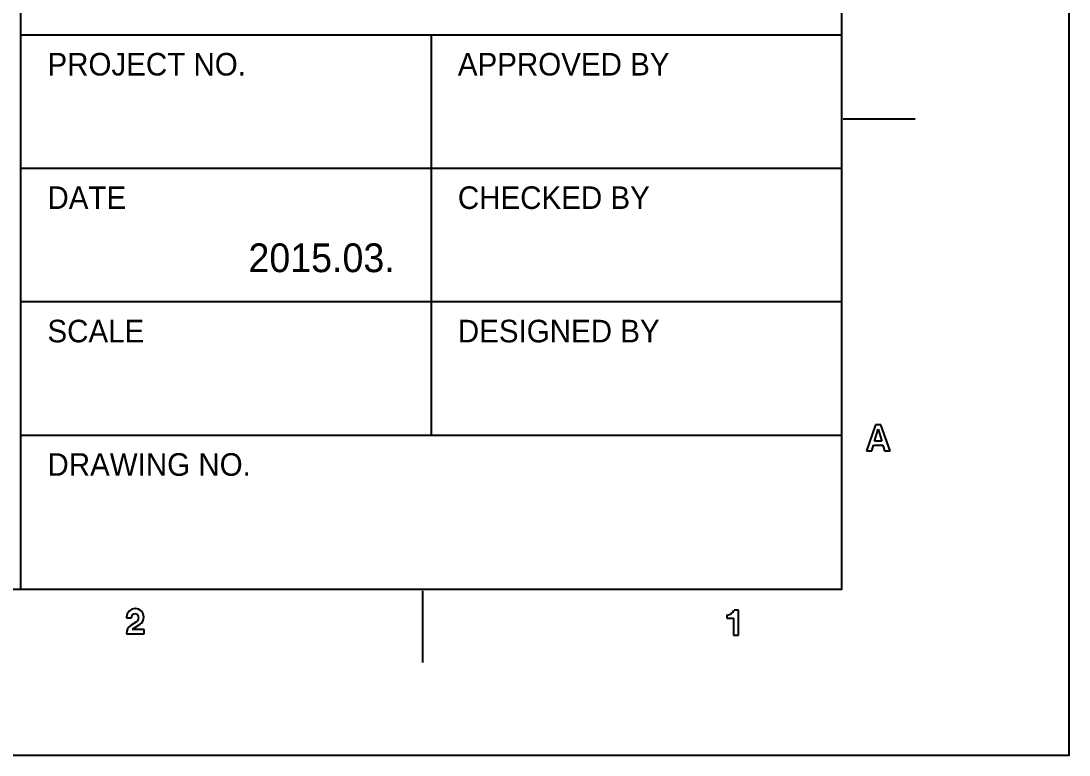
# Model space of a CAD drawing. Header units: millimetres. Extents: x 0 to 841, y 0 to 591.
# Drawn here: x 738.8 to 841, y 0 to 71.5 of the extents above; entities that cross this region are included whole.
import ezdxf
from ezdxf.enums import TextEntityAlignment as Align

# ---------------------------------------------------------------- set-up
doc = ezdxf.new("R2010")
doc.units = ezdxf.units.MM
doc.header["$LTSCALE"] = 100
doc.header["$MEASUREMENT"] = 0
doc.layers.get('0').update_dxf_attribs({"linetype": 'CONTINUOUS'})
doc.styles.add('돋움', font='Dotum.ttf')

msp = doc.modelspace()

# ---------------------------------------------------------------- linework, layer by layer
at = {"color": 2, "linetype": 'Continuous'}
for p, q in [((738.85, 16.15), (738.85, 572.65)), ((818.85, 70.15), (738.85, 70.15)), ((818.85, 31.15), (738.85, 31.15))]:
    msp.add_line(p, q, dxfattribs=at)
for p, q in [((778.85, 31.15), (778.85, 70.15)), ((818.85, 57.15), (738.85, 57.15)), ((818.85, 44.15), (738.85, 44.15))]:
    msp.add_line(p, q)
at = {"color": 8, "linetype": 'Continuous'}
for p, q in [((819, 62), (826, 62)), ((822.15, 32.17), (821.25, 29.64)), ((822.05, 30.58), (822.4, 31.75)), ((822.65, 32.17), (822.15, 32.17)), ((822.4, 31.75), (822.75, 30.58)), ((823.56, 29.64), (822.65, 32.17)), ((821.25, 29.64), (821.78, 29.64)), ((821.78, 29.64), (821.94, 30.2)), ((821.94, 30.2), (822.86, 30.2)), ((822.75, 30.58), (822.05, 30.58)), ((822.86, 30.2), (823.03, 29.64)), ((823.03, 29.64), (823.56, 29.64)), ((777.99, 16), (777.99, 9)), ((749.15, 13.44), (749.15, 13.36)), ((749.15, 13.36), (749.61, 13.36)), ((750, 14.26), (749.97, 14.26)), ((807.65, 13.64), (807.65, 13.34)), ((807.65, 13.34), (808.3, 13.34)), ((808.3, 13.34), (808.3, 11.69)), ((808.8, 14.11), (808.35, 14.11)), ((808.8, 11.69), (808.8, 14.11)), ((750.11, 12.99), (749.59, 12.66)), ((749.81, 12.34), (750.47, 12.76)), ((749.12, 11.81), (750.87, 11.81)), ((750.87, 12.24), (749.69, 12.24)), ((750.87, 11.81), (750.87, 12.24)), ((808.3, 11.69), (808.8, 11.69))]:
    msp.add_line(p, q, dxfattribs=at)
at = {"color": 253, "linetype": 'Continuous'}
msp.add_lwpolyline([(841, 591.3), (0, 591.3), (0, 0), (841, 0)], close=True, dxfattribs=at)
at = {"color": 3, "linetype": 'Continuous'}
msp.add_lwpolyline([(818.85, 572.65), (28.7, 572.65), (28.7, 16.15), (818.85, 16.15)], close=True, dxfattribs=at)
at = {"color": 8, "linetype": 'Continuous'}
for centre, major_axis, start_param, end_param in [((749.97, 13.44), (0.583, 0.583), 0.785503, 2.356301), ((750.03, 13.36), (0.294, 0.294), 1.729946, 2.356058), ((749.97, 13.4), (-0.247, 0.247), 3.915823, 6.442407), ((750, 13.44), (-0.583, 0.583), 3.926378, 5.498947), ((749.79, 13.4), (0.377, 0.377), 5.041946, 5.486534), ((750, 13.44), (0.585, 0.585), 4.536638, 5.49776), ((807.28, 15.41), (-1.28, 1.28), 2.564851, 2.818097), ((807.86, 14.24), (-0.353, 0.353), 2.817763, 3.6773), ((750.12, 11.81), (-0.707, 0.707), -0.228773, 0.785413), ((750.15, 11.81), (0.442, 0.442), 1.354149, 1.608464), ((749.87, 13.36), (0.313, 0.313), 4.495546, 5.042228)]:
    msp.add_ellipse(centre, major_axis=major_axis, ratio=1, start_param=start_param, end_param=end_param, dxfattribs=at)

# ---------------------------------------------------------------- texts
at = {"color": 7, "style": '돋움'}
for s, p in [('PROJECT NO.', (741.43, 66.21)), ('APPROVED BY', (781.43, 66.21)), ('DATE', (741.43, 53.21)), ('CHECKED BY', (781.43, 53.21)), ('SCALE', (741.43, 40.21)), ('DESIGNED BY', (781.43, 40.21)), ('DRAWING NO.', (741.43, 27.21))]:
    msp.add_text(s, height=2.2, dxfattribs=at).set_placement(p)
msp.add_text('2015.03.', height=2.8, dxfattribs=at).set_placement((775.28, 47.05), align=Align.RIGHT)

doc.saveas('drawing.dxf')
